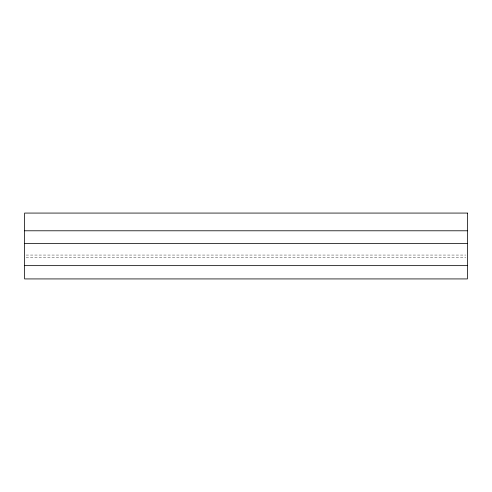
<?xml version="1.0" encoding="UTF-8"?>
<svg xmlns="http://www.w3.org/2000/svg" width="492" height="492" viewBox="0 0 492 492"><rect width="100%" height="100%" fill="white"/><g stroke="black" fill="none" stroke-linecap="round" stroke-linejoin="round"><path stroke-width="0.37" stroke-dasharray="2.46 1.84" d="M26.137 255.059L465.863 255.059M26.137 257.353L465.863 257.353"/><path stroke-width="0.74" d="M24.6 230.785L467.4 230.785M24.6 243.503L467.4 243.503M24.6 265.643L467.4 265.643M467.4 213.073L24.6 213.073L24.6 278.927L467.4 278.927L467.4 213.073"/></g></svg>
